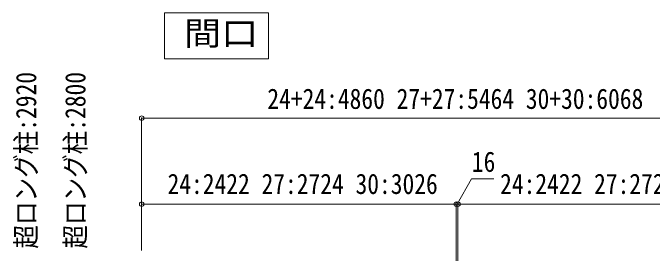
# Model space of a CAD drawing. Units: millimetres, scale not verified. Extents: x -31298 to 11243, y -7760 to 7760.
# Drawn here: x -31298 to -25759, y -1664 to 416 of the extents above; entities that cross this region are included whole.
import ezdxf
from ezdxf.enums import TextEntityAlignment as Align

# ---------------------------------------------------------------- set-up
doc = ezdxf.new("R2010")
doc.units = ezdxf.units.MM
doc.header["$LTSCALE"] = 40
doc.header["$PDMODE"] = 32
doc.header["$PDSIZE"] = 40
doc.layers.add('0-6_OTH_LINE', color=6, linetype='Continuous', lineweight=9)
doc.styles.add('ＭＳ ゴシック', font='')
doc.styles.get('ＭＳ ゴシック').set_extended_font_data('MS Gothic')

msp = doc.modelspace()

# ---------------------------------------------------------------- linework, layer by layer
at = {"layer": '0-6_OTH_LINE'}
for p, q in [((-24717.11, -495.75), (-30181.29, -495.75)), ((-30181.29, -495.75), (-30181.29, -1634.22)), ((-30181.29, -1240.42), (-30181.29, -1640.58)), ((-30181.29, -1240.42), (-27457.24, -1240.42)), ((-27457.24, -1240.42), (-27441.16, -1240.42)), ((-27457.24, -1240.42), (-27457.24, -1921.55)), ((-27441.16, -1240.42), (-27441.16, -1921.55)), ((-27441.16, -1240.42), (-24717.11, -1240.42))]:
    msp.add_line(p, q, dxfattribs=at)
at = {"layer": '0-6_OTH_LINE', "color": 3}
msp.add_lwpolyline([(-29984.32, 416.04), (-29082.44, 416.04), (-29082.44, 16.71), (-29984.32, 16.71)], close=True, dxfattribs=at)
at = {"layer": '0-6_OTH_LINE'}
msp.add_lwpolyline([(-27449.2, -1240.42), (-27322.82, -1021.52), (-27129.67, -1021.52)], dxfattribs=at)
for p in [(-30181.29, -495.75), (-30181.29, -1240.42), (-27457.24, -1240.42), (-27441.16, -1240.42)]:
    msp.add_point(p, dxfattribs=at)

# ---------------------------------------------------------------- texts
at = {"layer": '0-6_OTH_LINE', "color": 2, "style": 'ＭＳ ゴシック', "width": 1.15}
msp.add_text('間口', height=205.3, dxfattribs=at).set_placement((-29814.75, 73.78), align=Align.BOTTOM_LEFT)
at = {"layer": '0-6_OTH_LINE', "color": 7, "style": 'ＭＳ ゴシック', "width": 0.85}
for s, p in [('標準柱:2320 ロング柱:2620 超ロング柱:2920', (-31041.89, -4274.62)), ('標準柱:2200 ロング柱:2500 超ロング柱:2800', (-30615.35, -4274.62))]:
    msp.add_text(s, height=176, rotation=90, dxfattribs=at).set_placement(p, align=Align.BOTTOM_LEFT)
for s, p in [('24+24:4860 27+27:5464 30+30:6068', (-29092.44, -468.38)), ('16', (-27321.16, -1013.64)), ('24:2422 27:2724 30:3026', (-29957.02, -1204.8)), ('24:2422 27:2724 30:3026', (-27076.4, -1204.8))]:
    msp.add_text(s, height=176, dxfattribs=at).set_placement(p, align=Align.BOTTOM_LEFT)

doc.saveas('drawing.dxf')
